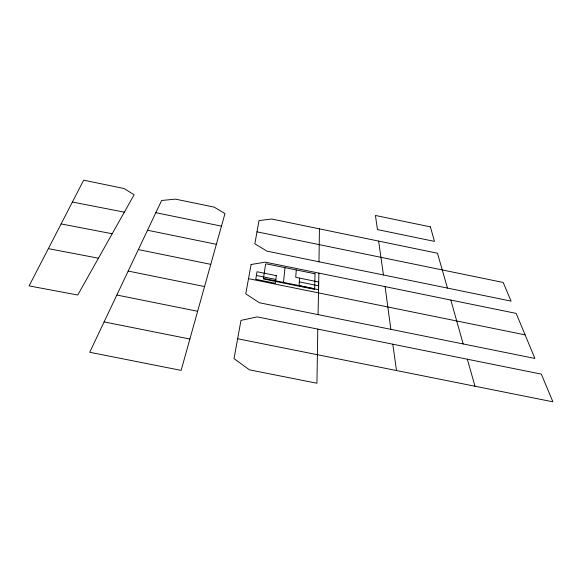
<?xml version="1.0" encoding="UTF-8"?>
<svg xmlns="http://www.w3.org/2000/svg" width="582" height="582" viewBox="0 0 582 582"><rect width="100%" height="100%" fill="white"/><g stroke="black" fill="none" stroke-linecap="round" stroke-linejoin="round"><path stroke-width="0.87" d="M319.431 228.864L318.987 261.776M317.779 329.099L316.943 383.24L249.452 369.846L234.022 358.636L240.984 320.384L257.237 316.899L541.333 374.124L552.9 401.82L237.652 338.768M318.063 314.615L318.892 273.103M299.548 278.101L299.083 285.747L318.536 289.705L318.66 281.994L295.729 277.316L296.253 269.946M283.514 282.416L284.969 267.64M256.989 231.832L254.843 243.8L266.912 251.118L511.061 301.112L503.204 282.466L256.989 231.832L259.019 220.578L271.649 218.999L437.468 253.235L447.456 288.09M204.551 286.548L181.126 370.378L89.723 352.277L161.621 200.477L175.422 199.124L214.14 207.119L224.987 213.55L204.551 286.548L128.193 271.067M48.35 248.645L83.67 180.18L124.17 188.546L134.107 194.795L77.733 295.016L29.1 285.9L48.35 248.645L98.445 258.197M61.103 223.91L112.195 233.753M72.408 202.019L124.344 212.175M104.105 321.904L189.892 339.037M116.844 295.03L197.654 311.283M248.521 278.662L525.095 334.868M147.508 230.239L216.402 244.316M299.315 281.892L318.594 285.813M138.363 249.591L210.771 264.352M256.4 275.49L275.868 279.447M263.486 278.342L314.658 288.752M155.845 212.685L221.458 226.158M467.324 359.218L474.999 386.23M463.17 343.955L450.839 300.05M383.451 274.98L378.635 241.086M392.806 344.209L396.502 370.545M390.878 329.339L385.058 286.613M315.037 273.787L314.644 289.392L263.391 278.967L265.581 264.075L266.643 263.901L315.037 273.787M276.312 275.657L275.41 283.31L255.767 279.316L257.018 271.729L276.312 275.657M251.097 264.497L245.764 293.845L259.325 302.742L534.894 358.454L516.183 313.4L265.29 262.155L251.097 264.497M430.382 226.871L375.441 215.464L377.434 229.577L434.507 241.392L430.382 226.871"/></g></svg>
